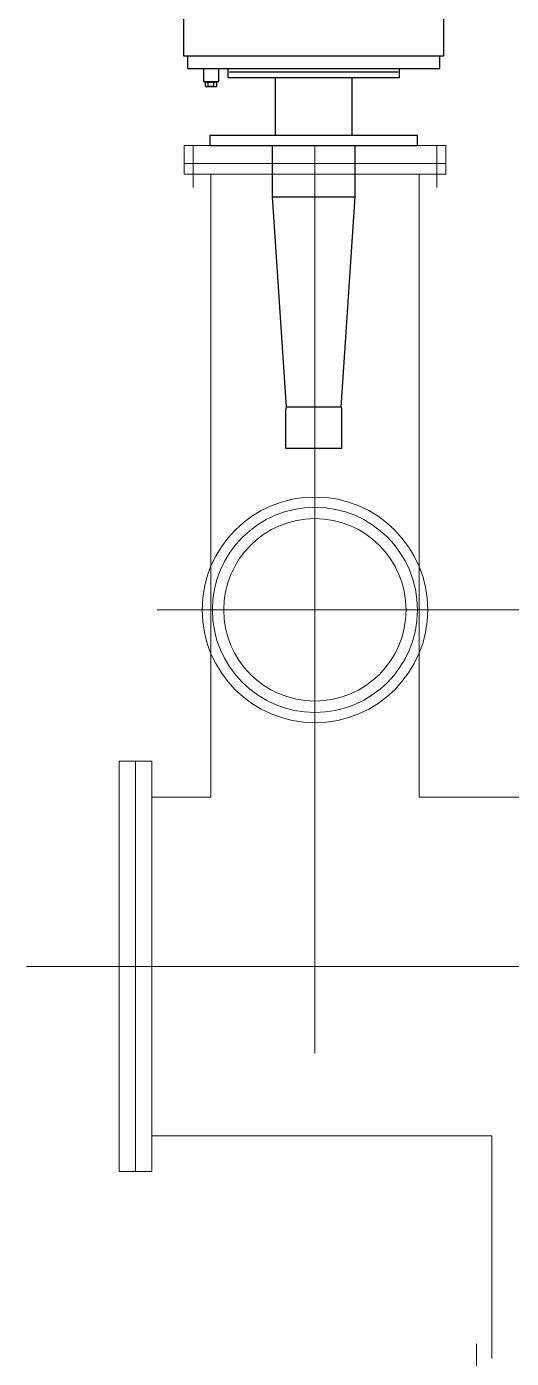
# Model space of a CAD drawing. Header units: millimetres. Extents: x 89978 to 501025, y -351975 to 837171.
# Drawn here: x 138943 to 139889, y -216420 to -213824 of the extents above; entities that cross this region are included whole.
import ezdxf

# ---------------------------------------------------------------- set-up
doc = ezdxf.new("R2010")
doc.units = ezdxf.units.MM
doc.header["$LTSCALE"] = 150
doc.layers.add('------00 Switch Gear_154kV', color=4, linetype='Continuous')
doc.layers.add('------00 Switch Gear_GIS', color=3, linetype='Continuous')

# ---------------------------------------------------------------- blocks, each defined once
blk = doc.blocks.new('X-1F-PLAN$0$top tr')
at = {"layer": '------00 Switch Gear_154kV', "linetype": 'Continuous'}
for p, q in [((322431, 116987.9), (322321, 116987.9)), ((322321, 116987.9), (322321, 116913.4)), ((322431, 116913.4), (322431, 116987.9)), ((322322.6, 116907.9), (322295, 116497.9)), ((322322.6, 116907.9), (322429.5, 116907.9)), ((322457, 116497.9), (322429.5, 116907.9)), ((322457, 116497.9), (322295, 116497.9)), ((322295, 116497.9), (322295, 116397.9)), ((322457, 116397.9), (322457, 116497.9)), ((322578.5, 116397.9), (322173.5, 116397.9)), ((322173.5, 116397.9), (322173.5, 116377.9)), ((322578.5, 116377.9), (322173.5, 116377.9)), ((322301, 116377.9), (322301, 116264.9)), ((322451, 116264.9), (322451, 116377.9)), ((322578.5, 116377.9), (322578.5, 116397.9)), ((322591, 116272.9), (322561, 116272.9)), ((322561, 116272.9), (322561, 116247.9)), ((322564, 116275.2), (322588, 116275.2)), ((322564, 116275.2), (322564, 116272.9)), ((322567, 116283.2), (322565.1, 116282.1)), ((322565.1, 116282.1), (322565.1, 116275.2)), ((322567, 116283.2), (322585, 116283.2)), ((322570.6, 116282.1), (322570.6, 116275.2)), ((322581.5, 116282.1), (322581.5, 116275.2)), ((322587, 116282.1), (322585, 116283.2)), ((322587, 116282.1), (322587, 116275.2)), ((322588, 116272.9), (322588, 116275.2)), ((322591, 116247.9), (322591, 116272.9)), ((322622, 116247.9), (322130, 116247.9)), ((322130, 116247.9), (322130, 116222.9)), ((322543.5, 116264.9), (322208.5, 116264.9)), ((322208.5, 116264.9), (322208.5, 116247.9)), ((322541, 116253.9), (322211, 116253.9)), ((322543.5, 116247.9), (322543.5, 116264.9)), ((322622, 116222.9), (322622, 116247.9)), ((322630, 116222.9), (322122, 116222.9)), ((322122, 116222.9), (322122, 116096.9)), ((322630, 115932.9), (322630, 116222.9))]:
    blk.add_line(p, q, dxfattribs=at)
for centre, radius, start, end in [((322331, 116913.4), 10, 180, 212.7707), ((322421, 116913.4), 10, 327.2293, 0), ((322567.8, 116278), 4.91, 56.0412, 123.9588), ((322584.3, 116278), 4.91, 56.0412, 123.9588)]:
    blk.add_arc(centre, radius, start, end, dxfattribs=at)
blk.add_open_spline([(322570.6, 116282.1), (322571.5, 116282.4), (322572.4, 116282.6), (322574.2, 116282.9), (322575.1, 116283), (322576.5, 116283), (322577, 116282.9), (322577.9, 116282.9), (322578.4, 116282.8), (322579.7, 116282.6), (322580.6, 116282.4), (322581.5, 116282.1)], degree=3, knots=[0, 0, 0, 0, 0.25, 0.25, 0.5, 0.5, 0.625, 0.625, 0.75, 0.75, 1, 1, 1, 1], dxfattribs=at)
blk = doc.blocks.new('X-1F-PLAN$0$GIS(2)')
at = {"layer": '------00 Switch Gear_GIS', "linetype": 'Continuous', "lineweight": 13}
for p, q in [((2173.3, 9157.6), (2173.3, 9213.6)), ((2173.3, 9213.6), (2683.3, 9213.6)), ((2190.8, 9132.1), (2190.8, 9213.6)), ((2603.3, 9213.5), (2253.3, 9213.5)), ((2428.3, 7443.7), (2428.3, 9213.6)), ((2665.8, 9132.1), (2665.8, 9213.6)), ((2683.3, 9157.6), (2683.3, 9213.6)), ((2173.3, 9178.6), (2683.3, 9178.6)), ((2173.3, 9157.6), (2683.3, 9157.6)), ((2225.1, 9157.6), (2225.1, 7943.6)), ((2631.5, 9157.6), (2631.5, 7943.6)), ((4056, 8308.6), (2120.5, 8308.6)), ((2046.3, 7213.8), (2046.3, 8013.4)), ((2046.3, 8013.4), (2110.3, 8013.4)), ((2078.3, 7213.8), (2078.3, 8013.4)), ((2110.3, 7213.8), (2110.3, 8013.4)), ((2225.1, 7943.6), (2110.3, 7943.6)), ((2875.1, 7943.6), (2631.5, 7943.6)), ((4262.8, 7613.6), (1866, 7613.6)), ((2110.3, 7283.6), (2773.3, 7283.6)), ((2773.3, 7283.6), (2773.3, 6849.6)), ((2110.3, 7213.8), (2046.3, 7213.8)), ((2743.5, 6813.6), (2743.5, 6878.1))]:
    blk.add_line(p, q, dxfattribs=at)
for radius in [220, 200, 177.8]:
    blk.add_circle((2428.3, 8308.6), radius, dxfattribs=at)

msp = doc.modelspace()

# ---------------------------------------------------------------- block references
at = {"layer": '------00 Switch Gear_154kV', "color": 4, "rotation": 180}
msp.add_blockref('X-1F-PLAN$0$top tr', (461879.1, -97658.1), dxfattribs=at)
at = {"layer": '------00 Switch Gear_GIS', "color": 3}
msp.add_blockref('X-1F-PLAN$0$GIS(2)', (137077.2, -223269.6), dxfattribs=at)

doc.saveas('drawing.dxf')
